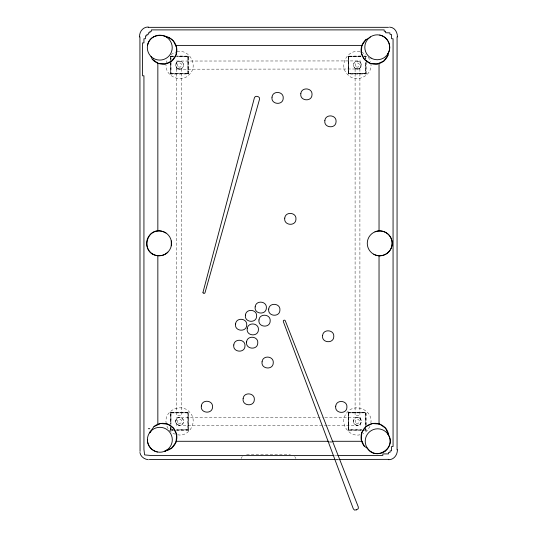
<?xml version="1.0" encoding="UTF-8"?>
<svg xmlns="http://www.w3.org/2000/svg" width="537" height="537" viewBox="0 0 537 537"><rect width="100%" height="100%" fill="white"/><g stroke="black" fill="none" stroke-linecap="round" stroke-linejoin="round"><path stroke-width="0.4" stroke-dasharray="2.69 2.01" d="M188.326 56.096L187.97 56.492L176.7 56.486L188.037 56.56L187.97 73.636L170.967 73.636L170.894 61.393M170.894 60.587L170.9 56.56L173.464 56.479M170.39 427.62L170.571 430.399L170.967 429.949L173.404 429.942L170.9 429.882L170.887 427.371M170.498 412.523L170.9 412.879L170.887 424.149L170.967 412.812L188.037 412.879L188.037 429.882L176.666 429.969M170.39 63.816L170.571 74.079L188.487 73.958L188.037 73.569L187.97 56.492L176.586 56.539M176.559 430.459L188.487 430.278L188.037 429.882L187.97 412.812L170.9 412.879L170.941 424.264M361.012 55.982L348.251 56.17L348.365 74.079L366.281 73.958L365.838 73.569L365.845 62.292L365.764 73.636L348.694 73.569L348.694 56.56L360.864 56.479M366.341 425.123L366.16 412.362L348.251 412.483L348.365 430.399L348.761 429.949L361.643 429.962L348.694 429.882L348.761 412.812L365.764 412.812L365.851 424.982M366.086 56.13L364.14 56.499L365.764 56.492L365.845 59.077L365.67 56.479M365.731 430.056L365.838 428.271M365.838 425.049L365.764 412.812L348.694 412.879L348.761 429.949L361.77 429.902M370.852 423.082C373.289 409.758 353.729 402.012 346.385 413.396C338.391 423.237 349.748 438.863 361.576 434.299M176.398 61.043L360.367 60.923L360.589 68.984L176.478 69.206L176.297 61.043M176.411 417.283L321.918 417.242M173.478 56.479L170.9 56.56L170.88 60.661M360.938 56.486L348.694 56.56L348.761 73.636L365.838 73.569L365.791 62.185M365.67 429.969L365.851 428.184M166.128 63.359L167.457 59.036M326.932 425.519L176.478 425.519L176.297 417.356M360.475 417.283L322.482 417.242M241.073 458.558L242.268 456.524M188.487 73.958L188.487 56.17L177.391 55.982M188.487 430.278L188.205 412.302L170.571 412.362L170.39 424.29M366.281 73.958L366.341 62.151M327.771 425.519L360.367 425.519L360.549 417.356M364.341 430.459L366.16 430.399L366.341 428.452M370.006 426.385L367.281 430.681L363.16 433.674M170.92 63.064L170.967 73.636L170.612 74.039M348.291 56.204L348.694 56.56L348.761 73.636L348.406 74.039M188.037 429.882L176.66 429.929L188.037 429.882L187.97 412.812L188.326 412.409M365.818 425.821L365.764 412.812L366.12 412.409M170.451 56.17L174.062 55.982M188.037 56.56L188.44 56.204M170.498 73.925L170.9 73.569M170.531 430.204L170.9 429.882M348.332 430.204L348.694 429.882M170.947 54.593L175.404 52.143M170.793 73.529L170.88 61.46M170.793 429.848L170.88 427.385M170.88 73.468L188.037 73.569L187.97 56.492M246.597 454.409L290.403 454.409M177.056 51.72C189.366 48.679 198.67 65.608 189.507 74.368C181.855 83.403 165.409 76.892 166.02 65.064M179.855 69.004C184.943 68.917 184.419 60.574 179.358 61.124C174.572 61.184 174.572 68.944 179.358 69.004M357.622 69.004C362.717 68.917 362.186 60.574 357.125 61.124C352.346 61.184 352.346 68.944 357.125 69.004M170.632 56.331L173.337 56.553M348.694 56.56L360.891 56.513M170.967 73.636L188.037 73.569M348.761 73.636L365.838 73.569M170.9 412.879L187.97 412.812M348.291 412.523L348.694 412.879L365.764 412.812M364.341 55.982L366.281 56.17L366.341 58.822M173.229 430.459L170.571 430.399M361.012 430.459L348.365 430.399M329.382 441.286L331.054 441.286M329.228 442.126L331.886 442.126M334.397 455.41L336.907 455.41M336.034 459.471L338.579 459.471M336.068 459.84L338.579 459.84M170.88 429.788L173.384 429.956M359.918 51.72C347.614 48.679 338.31 65.608 347.473 74.368C355.635 84.061 373.114 75.831 370.852 63.359M177.626 434.795C189.762 437.313 198.462 420.639 189.507 412.08C181.338 402.388 163.866 410.61 166.128 423.082M361.576 52.143L366.033 54.593M175.404 434.299C171.055 432.896 167.571 429.191 166.443 424.76M366.234 430.238L365.838 429.882M294.732 456.524L295.927 458.558M365.764 73.636L366.12 74.039M348.406 56.096L348.761 56.492M187.97 73.636L188.326 74.039M170.612 56.096L170.967 56.492M365.764 429.949L366.12 430.352M348.439 412.443L348.761 412.812M187.97 429.949L188.326 430.352M170.612 412.409L170.967 412.812M368.369 57.076L370.537 61.688M365.764 56.492L365.771 58.117M348.694 412.879L348.761 429.949M170.9 56.56L170.92 62.252M170.954 427.512L170.967 429.949M170.39 56.325L170.39 60.486M176.626 68.958L176.626 415.584L181.425 415.584L181.425 68.958L176.626 68.958M355.098 68.958L355.098 415.584L359.904 415.584L359.904 68.958L355.098 68.958M175.686 420.887C174.82 425.901 183.117 426.955 183.52 421.874C184.392 416.86 176.096 415.806 175.686 420.887M353.46 420.887C352.587 425.901 360.884 426.955 361.294 421.874C362.16 416.86 353.863 415.806 353.46 420.887M354.984 68.206A3.947 3.947 0 0 0 361.294 65.561A3.947 3.947 0 0 0 355.843 61.426A3.947 3.947 0 0 0 354.984 68.206M356.34 66.856A2.067 2.067 0 0 0 359.448 65.064A2.067 2.067 0 0 0 356.34 63.272A2.067 2.067 0 0 0 356.34 66.856M177.217 68.206A3.947 3.947 0 0 0 183.52 65.561A3.947 3.947 0 0 0 178.076 61.426A3.947 3.947 0 0 0 177.217 68.206M178.573 66.856A2.067 2.067 0 0 0 181.674 65.064A2.067 2.067 0 0 0 178.573 63.272A2.067 2.067 0 0 0 178.573 66.856M354.984 424.525A3.947 3.947 0 0 0 361.294 421.874A3.947 3.947 0 0 0 355.843 417.739A3.947 3.947 0 0 0 354.984 424.525M356.34 423.176A2.067 2.067 0 0 0 359.448 421.384A2.067 2.067 0 0 0 356.34 419.585A2.067 2.067 0 0 0 356.34 423.176M177.217 424.525A3.947 3.947 0 0 0 183.52 421.874A3.947 3.947 0 0 0 178.076 417.739A3.947 3.947 0 0 0 177.217 424.525M178.573 423.176A2.067 2.067 0 0 0 181.674 421.384A2.067 2.067 0 0 0 178.573 419.585A2.067 2.067 0 0 0 178.573 423.176"/><path stroke-width="0.81" d="M157.844 63.118L157.844 231.011M385.727 450.677L385.358 450.979M139.929 36.899L140.05 451.409M397.065 449.825L397.065 36.865M139.566 36.979C139.244 31.784 142.882 26.971 148.319 26.978M368.597 38.375L366.026 39.577L361.891 45.484L361.26 52.673L364.308 59.211L370.221 63.346L377.404 63.977L383.942 60.929L388.083 55.016L388.258 53.029M388.654 435.487L385.66 428.278L379.753 424.136L372.564 423.512L366.026 426.559L361.891 432.466L361.26 439.655L364.308 446.193L367.597 448.496M397.427 449.751C397.454 454.758 394.084 459.759 388.687 459.719M171.276 245.771L171.276 240.912M147.561 45.202C149.937 32.744 166.577 33.093 173.619 41.295L176.666 47.833L176.035 55.016L171.9 60.929L165.362 63.977L158.173 63.346L152.266 59.211L150.971 56.445M387.627 54.203C392.594 47.263 388.123 36.469 379.706 35.073M150.018 432.218L153.978 426.559L160.523 423.512L167.705 424.136L173.619 428.278L176.666 434.816L176.035 441.998L171.9 447.912L165.228 450.946M150.293 431.822L149.494 432.849L151.045 430.963M368.469 38.483L370.355 36.932M167.873 252.148L167.745 252.256A12.009 12.009 0 0 1 161.671 255.505C138.197 258.525 145.252 221.546 165.98 232.991M164.617 451.275L166.772 450.127M356.299 509.868L358.219 508.767L358.333 507.035L285.395 321.059C285.113 319.334 282.529 320.274 283.415 321.777L353.326 508.854L354.527 510.11L356.696 509.727M374.96 231.836C381.451 228.997 389.822 232.883 391.594 239.791A9.216 9.216 0 0 1 392.064 244.503C391.674 252.565 382.284 258.143 374.96 254.847M148.232 27.347L388.506 27.327M388.781 459.35L339.377 459.471M175.532 45.397L361.951 45.397M148.333 428.694L149.803 428.694M176.102 441.286L328.543 441.286M331.886 441.286L362.019 441.286M333.558 455.41L150.011 455.41L144.587 454.893L143.936 449.355L143.936 75.791L142.56 75.791L142.56 42.886L143.936 42.886L143.936 38.785L145.406 38.718L145.433 35.905L146.89 35.784L146.963 34.334L148.4 34.254L148.501 32.784L149.91 32.75L150.011 31.28L151.374 31.28L151.434 29.891L384.183 29.891L384.217 31.28L385.606 31.28L385.667 32.75L389.862 32.878L390.023 34.334L391.466 34.489L391.594 38.718L393.064 38.778L393.064 446.509L391.594 446.529L391.567 450.791L390.104 450.905L390.037 452.355L388.6 452.429L388.499 453.899L382.841 453.933L382.841 455.41L337.739 455.41M335.236 459.471L149.346 459.437M148.36 459.706C144.379 459.33 140.566 456.645 139.902 452.516M389.533 27.119C394.722 27.239 397.508 32.233 397.434 36.939M157.422 451.986C151.743 450.892 147.36 445.556 147.4 439.769M367.328 448.167C375.665 461.867 397.501 447.281 388.036 434.332M166.215 36.61L166.692 37.281M379.035 63.218L379.035 230.957M379.035 255.726L379.035 424.076M157.844 255.679L157.844 424.76M167.705 37.154A13.935 13.935 0 0 1 174.357 58.244A13.935 13.935 0 0 1 152.266 59.211M388.083 55.016A13.935 13.935 0 0 1 366.993 61.668A13.935 13.935 0 0 1 366.026 39.577M364.308 446.193A13.935 13.935 0 0 1 369.094 424.599A13.935 13.935 0 0 1 388.707 434.816M153.978 426.559A13.935 13.935 0 0 1 175.572 431.345A13.935 13.935 0 0 1 165.362 450.959M202.993 292.303C202.798 293.726 205.06 293.799 205.1 292.39L259.566 99.123C260.411 96.485 255.008 95.036 254.417 97.747L202.993 292.303M201.335 405.959C200.026 413.443 212.511 414.564 212.558 406.972C213.189 400.052 201.946 399.038 201.335 405.959M233.776 344.955C232.467 352.433 244.946 353.561 244.993 345.962C245.631 339.048 234.387 338.035 233.776 344.955M235.535 323.999C234.226 331.477 246.705 332.598 246.752 325.006C247.389 318.092 236.146 317.078 235.535 323.999M245.422 315.118C244.113 322.603 256.592 323.724 256.639 316.132C257.277 309.211 246.033 308.204 245.422 315.118M243.12 398.595C241.811 406.079 254.29 407.2 254.337 399.609C254.974 392.688 243.731 391.674 243.12 398.595M246.57 341.948C245.261 349.433 257.747 350.554 257.794 342.962C258.425 336.041 247.181 335.034 246.57 341.948M247.215 328.678C245.899 336.155 258.384 337.283 258.431 329.684C259.062 322.771 247.826 321.757 247.215 328.678M255.169 306.855C253.86 314.333 266.339 315.454 266.386 307.862C267.023 300.948 255.78 299.935 255.169 306.855M258.975 319.924C257.666 327.409 270.151 328.53 270.192 320.938C270.829 314.017 259.586 313.004 258.975 319.924M272.011 97.163C270.702 104.641 283.187 105.769 283.227 98.17C283.865 91.256 272.621 90.243 272.011 97.163M262.063 361.797C260.747 369.275 273.232 370.402 273.279 362.804C273.917 355.89 262.674 354.876 262.063 361.797M268.708 309.043C267.399 316.528 279.884 317.649 279.931 310.057C280.562 303.137 269.319 302.13 268.708 309.043M284.744 218.116C283.435 225.594 295.921 226.721 295.968 219.123C296.599 212.209 285.355 211.195 284.744 218.116M300.814 93.633C299.505 101.117 311.99 102.238 312.031 94.646C312.668 87.726 301.425 86.719 300.814 93.633M324.851 120.603C323.543 128.081 336.028 129.202 336.075 121.61C336.706 114.696 325.462 113.683 324.851 120.603M322.583 335.524C321.274 343.009 333.752 344.13 333.799 336.538C334.437 329.617 323.193 328.604 322.583 335.524M335.712 406.187C334.397 413.665 346.882 414.786 346.929 407.194C347.567 400.273 336.323 399.266 335.712 406.187M152.837 254.129A12.452 12.452 0 0 0 171.518 243.342A12.452 12.452 0 0 0 152.837 232.561A12.452 12.452 0 0 0 152.837 254.129M153.548 58.419A12.452 12.452 0 0 0 172.223 47.632A12.452 12.452 0 0 0 153.548 36.852A12.452 12.452 0 0 0 153.548 58.419M373.497 254.129A12.452 12.452 0 0 0 392.178 243.342A12.452 12.452 0 0 0 373.497 232.561A12.452 12.452 0 0 0 373.497 254.129M371.047 58.07A12.452 12.452 0 0 0 389.728 47.29A12.452 12.452 0 0 0 371.047 36.503A12.452 12.452 0 0 0 371.047 58.07M371.456 452.033A12.452 12.452 0 0 0 390.131 441.246A12.452 12.452 0 0 0 371.456 430.466A12.452 12.452 0 0 0 371.456 452.033M153.622 450.556A12.452 12.452 0 0 0 172.303 439.769A12.452 12.452 0 0 0 153.622 428.982A12.452 12.452 0 0 0 153.622 450.556"/></g></svg>
